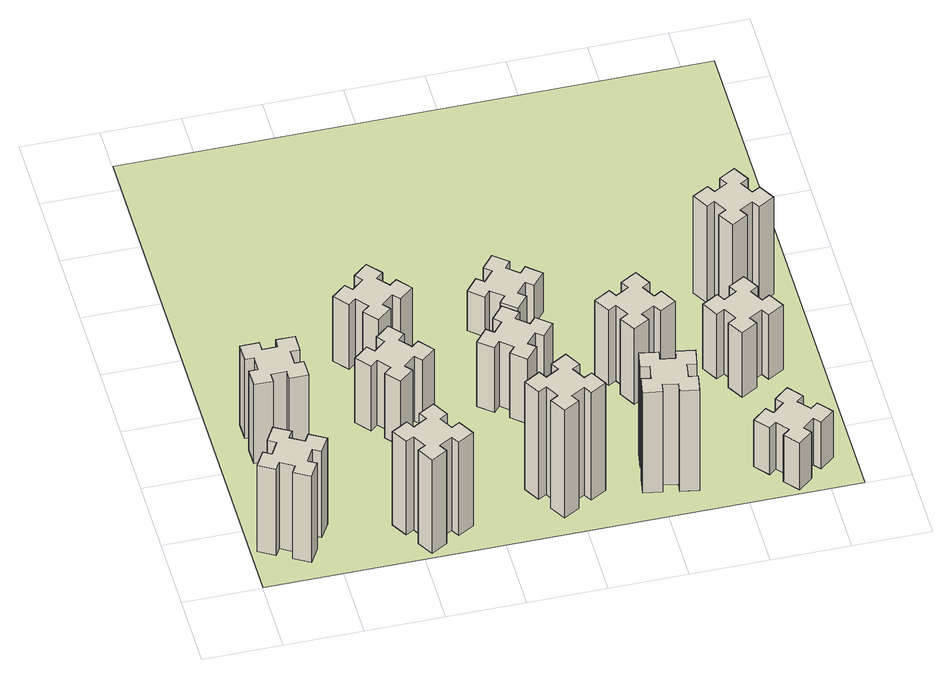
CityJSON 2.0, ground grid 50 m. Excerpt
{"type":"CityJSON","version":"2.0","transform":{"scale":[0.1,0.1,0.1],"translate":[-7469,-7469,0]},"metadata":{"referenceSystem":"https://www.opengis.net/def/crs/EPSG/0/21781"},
"CityObjects":{
"building1":{"type":"Building","attributes":{"class":"1000","function":"1000","usage":"1000","yearOfConstruction":2016,"roofType":"1000","measuredHeight":72,"storeysAboveGround":30,"storeysBelowGround":0},"geometry":[{"type":"Solid","lod":"1","boundaries":[[[[0,1,2,3,4,5,6,7,8,9,10,11,12,13,14,15,16,17,18,19]],[[17,16,20,21]],[[16,15,22,20]],[[15,14,23,22]],[[14,13,24,23]],[[13,12,25,24]],[[12,11,26,25]],[[11,10,27,26]],[[10,9,28,27]],[[9,8,29,28]],[[8,7,30,29]],[[7,6,31,30]],[[6,5,32,31]],[[5,4,33,32]],[[4,3,34,33]],[[3,2,35,34]],[[2,1,36,35]],[[1,0,37,36]],[[0,19,38,37]],[[19,18,39,38]],[[18,17,21,39]],[[24,25,26,27,28,29,30,31,32,33,34,35,36,37,38,39,21,20,22,23]]]]}]},
"building2":{"type":"Building","attributes":{"class":"1000","function":"1000","usage":"1000","yearOfConstruction":2016,"roofType":"1000","measuredHeight":66,"storeysAboveGround":30,"storeysBelowGround":0},"geometry":[{"type":"Solid","lod":"1","boundaries":[[[[40,41,42,43,44,45,46,47,48,49,50,51,52,53,54,55,56,57,58,59]],[[57,56,60,61]],[[56,55,62,60]],[[55,54,63,62]],[[54,53,64,63]],[[53,52,65,64]],[[52,51,66,65]],[[51,50,67,66]],[[50,49,68,67]],[[49,48,69,68]],[[48,47,70,69]],[[47,46,71,70]],[[46,45,72,71]],[[45,44,73,72]],[[44,43,74,73]],[[43,42,75,74]],[[42,41,76,75]],[[41,40,77,76]],[[40,59,78,77]],[[59,58,79,78]],[[58,57,61,79]],[[64,65,66,67,68,69,70,71,72,73,74,75,76,77,78,79,61,60,62,63]]]]}]},
"building3":{"type":"Building","attributes":{"class":"1000","function":"1000","usage":"1000","yearOfConstruction":2016,"roofType":"1000","measuredHeight":78,"storeysAboveGround":30,"storeysBelowGround":0},"geometry":[{"type":"Solid","lod":"1","boundaries":[[[[80,81,82,83,84,85,86,87,88,89,90,91,92,93,94,95,96,97,98,99]],[[97,96,100,101]],[[96,95,102,100]],[[95,94,103,102]],[[94,93,104,103]],[[93,92,105,104]],[[92,91,106,105]],[[91,90,107,106]],[[90,89,108,107]],[[89,88,109,108]],[[88,87,110,109]],[[87,86,111,110]],[[86,85,112,111]],[[85,84,113,112]],[[84,83,114,113]],[[83,82,115,114]],[[82,81,116,115]],[[81,80,117,116]],[[80,99,118,117]],[[99,98,119,118]],[[98,97,101,119]],[[104,105,106,107,108,109,110,111,112,113,114,115,116,117,118,119,101,100,102,103]]]]}]},
"building4":{"type":"Building","attributes":{"class":"1000","function":"1000","usage":"1000","yearOfConstruction":2016,"roofType":"1000","measuredHeight":54,"storeysAboveGround":30,"storeysBelowGround":0},"geometry":[{"type":"Solid","lod":"1","boundaries":[[[[120,121,122,123,124,125,126,127,128,129,130,131,132,133,134,135,136,137,138,139]],[[137,136,140,141]],[[136,135,142,140]],[[135,134,143,142]],[[134,133,144,143]],[[133,132,145,144]],[[132,131,146,145]],[[131,130,147,146]],[[130,129,148,147]],[[129,128,149,148]],[[128,127,150,149]],[[127,126,151,150]],[[126,125,152,151]],[[125,124,153,152]],[[124,123,154,153]],[[123,122,155,154]],[[122,121,156,155]],[[121,120,157,156]],[[120,139,158,157]],[[139,138,159,158]],[[138,137,141,159]],[[144,145,146,147,148,149,150,151,152,153,154,155,156,157,158,159,141,140,142,143]]]]}]},
"building5":{"type":"Building","attributes":{"class":"1000","function":"1000","usage":"1000","yearOfConstruction":2016,"roofType":"1000","measuredHeight":54,"storeysAboveGround":30,"storeysBelowGround":0},"geometry":[{"type":"Solid","lod":"1","boundaries":[[[[160,161,162,163,164,165,166,167,168,169,170,171,172,173,174,175,176,177,178,179]],[[177,176,180,181]],[[176,175,182,180]],[[175,174,183,182]],[[174,173,184,183]],[[173,172,185,184]],[[172,171,186,185]],[[171,170,187,186]],[[170,169,188,187]],[[169,168,189,188]],[[168,167,190,189]],[[167,166,191,190]],[[166,165,192,191]],[[165,164,193,192]],[[164,163,194,193]],[[163,162,195,194]],[[162,161,196,195]],[[161,160,197,196]],[[160,179,198,197]],[[179,178,199,198]],[[178,177,181,199]],[[184,185,186,187,188,189,190,191,192,193,194,195,196,197,198,199,181,180,182,183]]]]}]},
"building6":{"type":"Building","attributes":{"class":"1000","function":"1000","usage":"1000","yearOfConstruction":2016,"roofType":"1000","measuredHeight":90,"storeysAboveGround":30,"storeysBelowGround":0},"geometry":[{"type":"Solid","lod":"1","boundaries":[[[[200,201,202,203,204,205,206,207,208,209,210,211,212,213,214,215,216,217,218,219]],[[217,216,220,221]],[[216,215,222,220]],[[215,214,223,222]],[[214,213,224,223]],[[213,212,225,224]],[[212,211,226,225]],[[211,210,227,226]],[[210,209,228,227]],[[209,208,229,228]],[[208,207,230,229]],[[207,206,231,230]],[[206,205,232,231]],[[205,204,233,232]],[[204,203,234,233]],[[203,202,235,234]],[[202,201,236,235]],[[201,200,237,236]],[[200,219,238,237]],[[219,218,239,238]],[[218,217,221,239]],[[224,225,226,227,228,229,230,231,232,233,234,235,236,237,238,239,221,220,222,223]]]]}]},
"building7":{"type":"Building","attributes":{"class":"1000","function":"1000","usage":"1000","yearOfConstruction":2016,"roofType":"1000","measuredHeight":54,"storeysAboveGround":30,"storeysBelowGround":0},"geometry":[{"type":"Solid","lod":"1","boundaries":[[[[240,241,242,243,244,245,246,247,248,249,250,251,252,253,254,255,256,257,258,259]],[[257,256,260,261]],[[256,255,262,260]],[[255,254,263,262]],[[254,253,264,263]],[[253,252,265,264]],[[252,251,266,265]],[[251,250,267,266]],[[250,249,268,267]],[[249,248,269,268]],[[248,247,270,269]],[[247,246,271,270]],[[246,245,272,271]],[[245,244,273,272]],[[244,243,274,273]],[[243,242,275,274]],[[242,241,276,275]],[[241,240,277,276]],[[240,259,278,277]],[[259,258,279,278]],[[258,257,261,279]],[[264,265,266,267,268,269,270,271,272,273,274,275,276,277,278,279,261,260,262,263]]]]}]},
"building8":{"type":"Building","attributes":{"class":"1000","function":"1000","usage":"1000","yearOfConstruction":2016,"roofType":"1000","measuredHeight":33,"storeysAboveGround":30,"storeysBelowGround":0},"geometry":[{"type":"Solid","lod":"1","boundaries":[[[[280,281,282,283,284,285,286,287,288,289,290,291,292,293,294,295,296,297,298,299]],[[297,296,300,301]],[[296,295,302,300]],[[295,294,303,302]],[[294,293,304,303]],[[293,292,305,304]],[[292,291,306,305]],[[291,290,307,306]],[[290,289,308,307]],[[289,288,309,308]],[[288,287,310,309]],[[287,286,311,310]],[[286,285,312,311]],[[285,284,313,312]],[[284,283,314,313]],[[283,282,315,314]],[[282,281,316,315]],[[281,280,317,316]],[[280,299,318,317]],[[299,298,319,318]],[[298,297,301,319]],[[304,305,306,307,308,309,310,311,312,313,314,315,316,317,318,319,301,300,302,303]]]]}]},
"building9":{"type":"Building","attributes":{"class":"1000","function":"1000","usage":"1000","yearOfConstruction":2016,"roofType":"1000","measuredHeight":84,"storeysAboveGround":30,"storeysBelowGround":0},"geometry":[{"type":"Solid","lod":"1","boundaries":[[[[320,321,322,323,324,325,326,327,328,329,330,331,332,333,334,335,336,337,338,339]],[[337,336,340,341]],[[336,335,342,340]],[[335,334,343,342]],[[334,333,344,343]],[[333,332,345,344]],[[332,331,346,345]],[[331,330,347,346]],[[330,329,348,347]],[[329,328,349,348]],[[328,327,350,349]],[[327,326,351,350]],[[326,325,352,351]],[[325,324,353,352]],[[324,323,354,353]],[[323,322,355,354]],[[322,321,356,355]],[[321,320,357,356]],[[320,339,358,357]],[[339,338,359,358]],[[338,337,341,359]],[[344,345,346,347,348,349,350,351,352,353,354,355,356,357,358,359,341,340,342,343]]]]}]},
"building10":{"type":"Building","attributes":{"class":"1000","function":"1000","usage":"1000","yearOfConstruction":2016,"roofType":"1000","measuredHeight":63,"storeysAboveGround":30,"storeysBelowGround":0},"geometry":[{"type":"Solid","lod":"1","boundaries":[[[[360,361,362,363,364,365,366,367,368,369,370,371,372,373,374,375,376,377,378,379]],[[377,376,380,381]],[[376,375,382,380]],[[375,374,383,382]],[[374,373,384,383]],[[373,372,385,384]],[[372,371,386,385]],[[371,370,387,386]],[[370,369,388,387]],[[369,368,389,388]],[[368,367,390,389]],[[367,366,391,390]],[[366,365,392,391]],[[365,364,393,392]],[[364,363,394,393]],[[363,362,395,394]],[[362,361,396,395]],[[361,360,397,396]],[[360,379,398,397]],[[379,378,399,398]],[[378,377,381,399]],[[384,385,386,387,388,389,390,391,392,393,394,395,396,397,398,399,381,380,382,383]]]]}]},
"building11":{"type":"Building","attributes":{"class":"1000","function":"1000","usage":"1000","yearOfConstruction":2016,"roofType":"1000","measuredHeight":39,"storeysAboveGround":30,"storeysBelowGround":0},"geometry":[{"type":"Solid","lod":"1","boundaries":[[[[400,401,402,403,404,405,406,407,408,409,410,411,412,413,414,415,416,417,418,419]],[[417,416,420,421]],[[416,415,422,420]],[[415,414,423,422]],[[414,413,424,423]],[[413,412,425,424]],[[412,411,426,425]],[[411,410,427,426]],[[410,409,428,427]],[[409,408,429,428]],[[408,407,430,429]],[[407,406,431,430]],[[406,405,432,431]],[[405,404,433,432]],[[404,403,434,433]],[[403,402,435,434]],[[402,401,436,435]],[[401,400,437,436]],[[400,419,438,437]],[[419,418,439,438]],[[418,417,421,439]],[[424,425,426,427,428,429,430,431,432,433,434,435,436,437,438,439,421,420,422,423]]]]}]},
"building12":{"type":"Building","attributes":{"class":"1000","function":"1000","usage":"1000","yearOfConstruction":2016,"roofType":"1000","measuredHeight":54,"storeysAboveGround":30,"storeysBelowGround":0},"geometry":[{"type":"Solid","lod":"1","boundaries":[[[[440,441,442,443,444,445,446,447,448,449,450,451,452,453,454,455,456,457,458,459]],[[457,456,460,461]],[[456,455,462,460]],[[455,454,463,462]],[[454,453,464,463]],[[453,452,465,464]],[[452,451,466,465]],[[451,450,467,466]],[[450,449,468,467]],[[449,448,469,468]],[[448,447,470,469]],[[447,446,471,470]],[[446,445,472,471]],[[445,444,473,472]],[[444,443,474,473]],[[443,442,475,474]],[[442,441,476,475]],[[441,440,477,476]],[[440,459,478,477]],[[459,458,479,478]],[[458,457,461,479]],[[464,465,466,467,468,469,470,471,472,473,474,475,476,477,478,479,461,460,462,463]]]]}]},
"building13":{"type":"Building","attributes":{"class":"1000","function":"1000","usage":"1000","yearOfConstruction":2016,"roofType":"1000","measuredHeight":81,"storeysAboveGround":30,"storeysBelowGround":0},"geometry":[{"type":"Solid","lod":"1","boundaries":[[[[480,481,482,483,484,485,486,487,488,489,490,491,492,493,494,495,496,497,498,499]],[[497,496,500,501]],[[496,495,502,500]],[[495,494,503,502]],[[494,493,504,503]],[[493,492,505,504]],[[492,491,506,505]],[[491,490,507,506]],[[490,489,508,507]],[[489,488,509,508]],[[488,487,510,509]],[[487,486,511,510]],[[486,485,512,511]],[[485,484,513,512]],[[484,483,514,513]],[[483,482,515,514]],[[482,481,516,515]],[[481,480,517,516]],[[480,499,518,517]],[[499,498,519,518]],[[498,497,501,519]],[[504,505,506,507,508,509,510,511,512,513,514,515,516,517,518,519,501,500,502,503]]]]}]},
"landuse1":{"type":"LandUse","attributes":{"name":"plot1","function":"1010"},"geometry":[{"type":"MultiSurface","lod":"1","boundaries":[[[520,521,522,523]]]}]}
},
"vertices":[
[205,474,0],[155,387,0],[103,417,0],[43,313,0],[147,253,0],[177,305,0],[264,255,0],[234,203,0],[338,143,0],[398,247,0],[346,277,0],[396,364,0],[448,334,0],[508,438,0],[404,498,0],[374,446,0],[287,496,0],[317,548,0],[213,608,0],[153,504,0],[287,496,720],[317,548,720],[374,446,720],[404,498,720],[508,438,720],[448,334,720],[396,364,720],[346,277,720],[398,247,720],[338,143,720],[234,203,720],[264,255,720],[177,305,720],[147,253,720],[43,313,720],[103,417,720],[155,387,720],[205,474,720],[153,504,720],[213,608,720],
[325,1105,0],[425,1105,0],[425,1045,0],[545,1045,0],[545,1165,0],[485,1165,0],[485,1265,0],[545,1265,0],[545,1385,0],[425,1385,0],[425,1325,0],[325,1325,0],[325,1385,0],[205,1385,0],[205,1265,0],[265,1265,0],[265,1165,0],[205,1165,0],[205,1045,0],[325,1045,0],[265,1165,660],[205,1165,660],[265,1265,660],[205,1265,660],[205,1385,660],[325,1385,660],[325,1325,660],[425,1325,660],[425,1385,660],[545,1385,660],[545,1265,660],[485,1265,660],[485,1165,660],[545,1165,660],[545,1045,660],[425,1045,660],[425,1105,660],[325,1105,660],[325,1045,660],[205,1045,660],
[1127,155,0],[1214,205,0],[1244,153,0],[1348,213,0],[1288,317,0],[1236,287,0],[1186,374,0],[1238,404,0],[1178,508,0],[1074,448,0],[1104,396,0],[1017,346,0],[987,398,0],[883,338,0],[943,234,0],[995,264,0],[1045,177,0],[993,147,0],[1053,43,0],[1157,103,0],[1045,177,780],[993,147,780],[995,264,780],[943,234,780],[883,338,780],[987,398,780],[1017,346,780],[1104,396,780],[1074,448,780],[1178,508,780],[1238,404,780],[1186,374,780],[1236,287,780],[1288,317,780],[1348,213,780],[1244,153,780],[1214,205,780],[1127,155,780],[1157,103,780],[1053,43,780],
[1083,1332,0],[1006,1267,0],[968,1313,0],[876,1236,0],[953,1144,0],[999,1183,0],[1063,1106,0],[1017,1068,0],[1094,976,0],[1186,1053,0],[1148,1099,0],[1224,1163,0],[1263,1117,0],[1355,1194,0],[1278,1286,0],[1232,1248,0],[1167,1324,0],[1213,1363,0],[1136,1455,0],[1044,1378,0],[1167,1324,540],[1213,1363,540],[1232,1248,540],[1278,1286,540],[1355,1194,540],[1263,1117,540],[1224,1163,540],[1148,1099,540],[1186,1053,540],[1094,976,540],[1017,1068,540],[1063,1106,540],[999,1183,540],[953,1144,540],[876,1236,540],[968,1313,540],[1006,1267,540],[1083,1332,540],[1044,1378,540],[1136,1455,540],
[1232,1788,0],[1167,1864,0],[1213,1903,0],[1136,1995,0],[1044,1918,0],[1083,1872,0],[1006,1807,0],[968,1853,0],[876,1776,0],[953,1684,0],[999,1723,0],[1063,1646,0],[1017,1608,0],[1094,1516,0],[1186,1593,0],[1148,1639,0],[1224,1703,0],[1263,1657,0],[1355,1734,0],[1278,1826,0],[1224,1703,540],[1263,1657,540],[1148,1639,540],[1186,1593,540],[1094,1516,540],[1017,1608,540],[1063,1646,540],[999,1723,540],[953,1684,540],[876,1776,540],[968,1853,540],[1006,1807,540],[1083,1872,540],[1044,1918,540],[1136,1995,540],[1213,1903,540],[1167,1864,540],[1232,1788,540],[1278,1826,540],[1355,1734,540],
[2076,387,0],[2026,474,0],[2078,504,0],[2018,608,0],[1914,548,0],[1944,496,0],[1857,446,0],[1827,498,0],[1723,438,0],[1783,334,0],[1835,364,0],[1885,277,0],[1833,247,0],[1893,143,0],[1997,203,0],[1967,255,0],[2054,305,0],[2084,253,0],[2188,313,0],[2128,417,0],[2054,305,900],[2084,253,900],[1967,255,900],[1997,203,900],[1893,143,900],[1833,247,900],[1885,277,900],[1835,364,900],[1783,334,900],[1723,438,900],[1827,498,900],[1857,446,900],[1944,496,900],[1914,548,900],[2018,608,900],[2078,504,900],[2026,474,900],[2076,387,900],[2128,417,900],[2188,313,900],
[1907,1106,0],[1972,1183,0],[2018,1144,0],[2095,1236,0],[2003,1313,0],[1964,1267,0],[1888,1332,0],[1926,1378,0],[1834,1455,0],[1757,1363,0],[1803,1324,0],[1739,1248,0],[1693,1286,0],[1616,1194,0],[1708,1117,0],[1746,1163,0],[1823,1099,0],[1784,1053,0],[1876,976,0],[1953,1068,0],[1823,1099,540],[1784,1053,540],[1746,1163,540],[1708,1117,540],[1616,1194,540],[1693,1286,540],[1739,1248,540],[1803,1324,540],[1757,1363,540],[1834,1455,540],[1926,1378,540],[1888,1332,540],[1964,1267,540],[2003,1313,540],[2095,1236,540],[2018,1144,540],[1972,1183,540],[1907,1106,540],[1953,1068,540],[1876,976,540],
[2007,1746,0],[2072,1823,0],[2118,1784,0],[2195,1876,0],[2103,1953,0],[2064,1907,0],[1988,1972,0],[2026,2018,0],[1934,2095,0],[1857,2003,0],[1903,1964,0],[1839,1888,0],[1793,1926,0],[1716,1834,0],[1808,1757,0],[1846,1803,0],[1923,1739,0],[1884,1693,0],[1976,1616,0],[2053,1708,0],[1923,1739,330],[1884,1693,330],[1846,1803,330],[1808,1757,330],[1716,1834,330],[1793,1926,330],[1839,1888,330],[1903,1964,330],[1857,2003,330],[1934,2095,330],[2026,2018,330],[1988,1972,330],[2064,1907,330],[2103,1953,330],[2195,1876,330],[2118,1784,330],[2072,1823,330],[2007,1746,330],[2053,1708,330],[1976,1616,330],
[2496,444,0],[2478,345,0],[2419,356,0],[2398,237,0],[2517,217,0],[2527,276,0],[2625,258,0],[2615,199,0],[2733,178,0],[2754,297,0],[2695,307,0],[2712,405,0],[2771,395,0],[2792,513,0],[2674,534,0],[2664,475,0],[2565,492,0],[2576,551,0],[2457,572,0],[2437,454,0],[2565,492,840],[2576,551,840],[2664,475,840],[2674,534,840],[2792,513,840],[2771,395,840],[2712,405,840],[2695,307,840],[2754,297,840],[2733,178,840],[2615,199,840],[2625,258,840],[2527,276,840],[2517,217,840],[2398,237,840],[2419,356,840],[2478,345,840],[2496,444,840],[2437,454,840],[2457,572,840],
[2584,1336,0],[2497,1286,0],[2467,1338,0],[2363,1278,0],[2423,1174,0],[2475,1204,0],[2525,1117,0],[2473,1087,0],[2533,983,0],[2637,1043,0],[2607,1095,0],[2694,1145,0],[2724,1093,0],[2828,1153,0],[2768,1257,0],[2716,1227,0],[2666,1314,0],[2718,1344,0],[2658,1448,0],[2554,1388,0],[2666,1314,630],[2718,1344,630],[2716,1227,630],[2768,1257,630],[2828,1153,630],[2724,1093,630],[2694,1145,630],[2607,1095,630],[2637,1043,630],[2533,983,630],[2473,1087,630],[2525,1117,630],[2475,1204,630],[2423,1174,630],[2363,1278,630],[2467,1338,630],[2497,1286,630],[2584,1336,630],[2554,1388,630],[2658,1448,630],
[3368,159,0],[3444,223,0],[3483,177,0],[3575,254,0],[3498,346,0],[3452,308,0],[3387,384,0],[3433,423,0],[3356,515,0],[3264,438,0],[3303,392,0],[3226,327,0],[3188,373,0],[3096,296,0],[3173,204,0],[3219,243,0],[3283,166,0],[3237,128,0],[3314,36,0],[3406,113,0],[3283,166,390],[3237,128,390],[3219,243,390],[3173,204,390],[3096,296,390],[3188,373,390],[3226,327,390],[3303,392,390],[3264,438,390],[3356,515,390],[3433,423,390],[3387,384,390],[3452,308,390],[3498,346,390],[3575,254,390],[3483,177,390],[3444,223,390],[3368,159,390],[3406,113,390],[3314,36,390],
[3356,1127,0],[3306,1214,0],[3358,1244,0],[3298,1348,0],[3194,1288,0],[3224,1236,0],[3137,1186,0],[3107,1238,0],[3003,1178,0],[3063,1074,0],[3115,1104,0],[3165,1017,0],[3113,987,0],[3173,883,0],[3277,943,0],[3247,995,0],[3334,1045,0],[3364,993,0],[3468,1053,0],[3408,1157,0],[3334,1045,540],[3364,993,540],[3247,995,540],[3277,943,540],[3173,883,540],[3113,987,540],[3165,1017,540],[3115,1104,540],[3063,1074,540],[3003,1178,540],[3107,1238,540],[3137,1186,540],[3224,1236,540],[3194,1288,540],[3298,1348,540],[3358,1244,540],[3306,1214,540],[3356,1127,540],[3408,1157,540],[3468,1053,540],
[3215,1744,0],[3265,1657,0],[3213,1627,0],[3273,1523,0],[3377,1583,0],[3347,1635,0],[3434,1685,0],[3464,1633,0],[3568,1693,0],[3508,1797,0],[3456,1767,0],[3406,1854,0],[3458,1884,0],[3398,1988,0],[3294,1928,0],[3324,1876,0],[3237,1826,0],[3207,1878,0],[3103,1818,0],[3163,1714,0],[3237,1826,810],[3207,1878,810],[3324,1876,810],[3294,1928,810],[3398,1988,810],[3458,1884,810],[3406,1854,810],[3456,1767,810],[3508,1797,810],[3568,1693,810],[3464,1633,810],[3434,1685,810],[3347,1635,810],[3377,1583,810],[3273,1523,810],[3213,1627,810],[3265,1657,810],[3215,1744,810],[3163,1714,810],[3103,1818,810],
[5,3705,0],[3705,3705,0],[3705,5,0],[5,5,0]
]}
